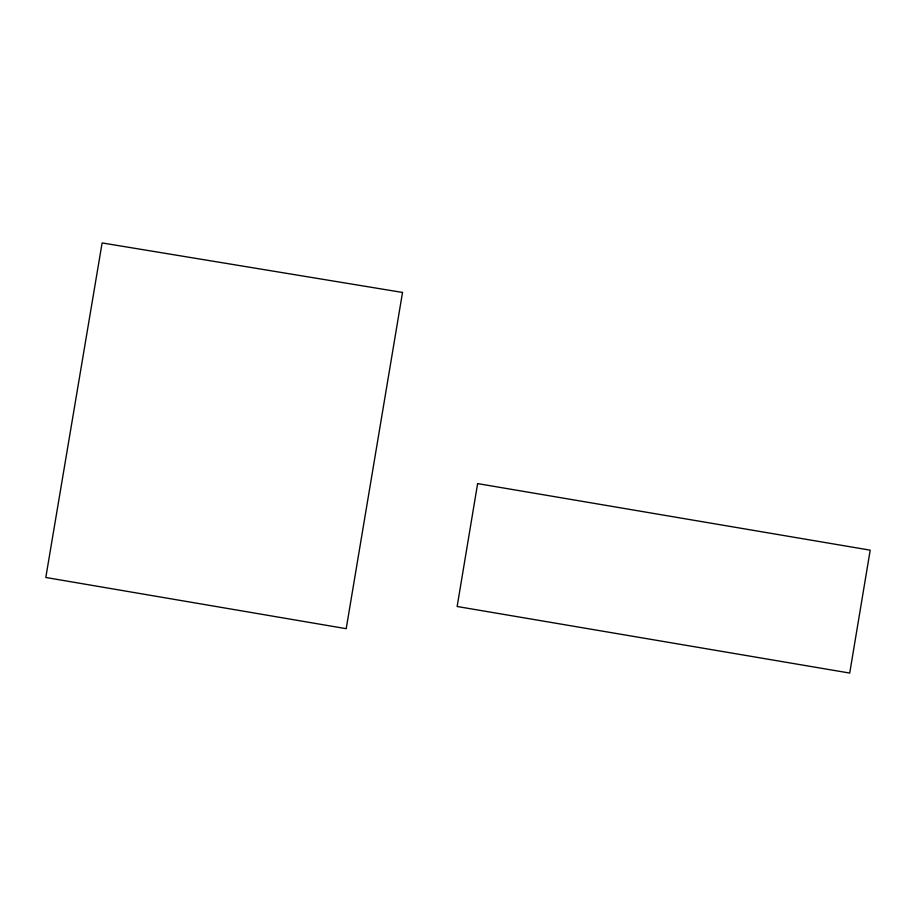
<?xml version="1.0" encoding="UTF-8"?>
<svg xmlns="http://www.w3.org/2000/svg" width="916" height="916" viewBox="0 0 916 916"><rect width="100%" height="100%" fill="white"/><g stroke="black" fill="none" stroke-linecap="round" stroke-linejoin="round"><path stroke-width="1.37" d="M402.525 292.444L346.202 628.685L45.8 577.481L102.123 242.935L402.525 292.444M477.625 483.602L457.141 606.495L849.716 673.065L870.2 550.173L477.625 483.602"/></g></svg>
